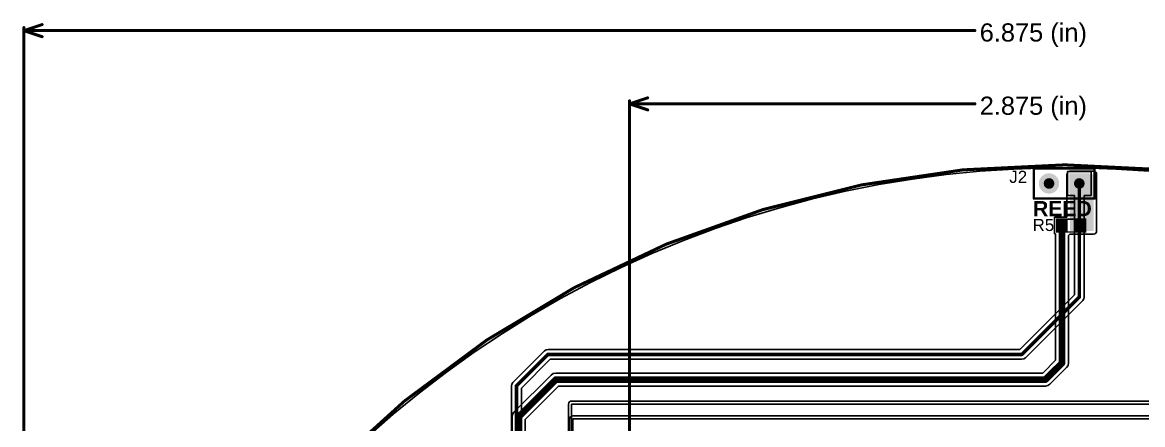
# Model space of a CAD drawing. Header units: inches. Extents: x -89 to 427, y -87 to 99.
# Drawn here: x -87.4 to 6.5, y 65.5 to 99.3 of the extents above; entities that cross this region are included whole.
import ezdxf

# ---------------------------------------------------------------- set-up
doc = ezdxf.new("R2010")
doc.units = ezdxf.units.IN
for name, color, linetype in [('Board_Outline', 56, 'Continuous'), ('Bottom Layer', 5, 'Continuous'), ('Bottom Solder', 6, 'Continuous'), ('Dimension', 6, 'Continuous'), ('Drill Drawing', 1, 'Continuous'), ('Multi-Layer', 9, 'Continuous'), ('Pad Holes', 156, 'Continuous'), ('Top Layer', 1, 'Continuous'), ('Top Overlay', 2, 'Continuous'), ('Top Paste', 8, 'Continuous'), ('Top Solder', 216, 'Continuous')]:
    doc.layers.add(name, color=color, linetype=linetype)
doc.styles.add('Arial', font='', dxfattribs={"height": 0.2})
doc.styles.add('Arial_Bold', font='', dxfattribs={"height": 0.2})
doc.styles.get('Arial').set_extended_font_data('Arial')
doc.styles.get('Arial_Bold').set_extended_font_data('Arial', bold=True)

msp = doc.modelspace()

# ---------------------------------------------------------------- hatches: boundary and pattern name
at = {"layer": 'Bottom Layer'}
h = msp.add_hatch(color=5, dxfattribs=at)
edge = h.paths.add_edge_path()
edge.add_arc((-1.321, 85.75), 0.75, 0, 360)
msp.add_hatch(color=5, dxfattribs=at).paths.add_polyline_path([(1.969, 85), (0.469, 85), (0.469, 86.5), (1.969, 86.5)])
at = {"layer": 'Bottom Solder'}
h = msp.add_hatch(color=6, dxfattribs=at)
edge = h.paths.add_edge_path()
edge.add_arc((-1.321, 85.75), 0.852, 0, 360)
msp.add_hatch(color=6, dxfattribs=at).paths.add_polyline_path([(2.071, 84.899), (0.368, 84.899), (0.368, 86.602), (2.071, 86.602)])
at = {"layer": 'Multi-Layer'}
h = msp.add_hatch(color=9, dxfattribs=at)
edge = h.paths.add_edge_path()
edge.add_arc((-1.321, 85.75), 0.75, 0, 360)
msp.add_hatch(color=9, dxfattribs=at).paths.add_polyline_path([(1.969, 85), (0.469, 85), (0.469, 86.5), (1.969, 86.5)])
at = {"layer": 'Pad Holes'}
h = msp.add_hatch(color=7, dxfattribs=at)
edge = h.paths.add_edge_path()
edge.add_arc((-1.321, 85.75), 0.45, 0, 360)
h = msp.add_hatch(color=7, dxfattribs=at)
edge = h.paths.add_edge_path()
edge.add_arc((1.219, 85.75), 0.45, 0, 360)
at = {"layer": 'Top Layer'}
h = msp.add_hatch(color=1, dxfattribs=at)
edge = h.paths.add_edge_path()
edge.add_arc((-1.321, 85.75), 0.75, 0, 360)
for points in [[(0.432, 81.763), (2.413, 81.763), (2.413, 86.512), (0.432, 86.512)], [(1.969, 85), (0.469, 85), (0.469, 86.5), (1.969, 86.5)], [(-0.61, 81.775), (-0.61, 82.664), (0.152, 82.664), (0.152, 81.775)], [(0.914, 81.775), (0.914, 82.664), (1.676, 82.664), (1.676, 81.775)]]:
    msp.add_hatch(color=1, dxfattribs=at).paths.add_polyline_path(points)
at = {"layer": 'Top Paste'}
for points in [[(-0.61, 81.775), (-0.61, 82.664), (0.152, 82.664), (0.152, 81.775)], [(0.914, 81.775), (0.914, 82.664), (1.676, 82.664), (1.676, 81.775)]]:
    msp.add_hatch(color=8, dxfattribs=at).paths.add_polyline_path(points)
at = {"layer": 'Top Solder'}
h = msp.add_hatch(color=216, dxfattribs=at)
edge = h.paths.add_edge_path()
edge.add_arc((-1.321, 85.75), 0.852, 0, 360)
for points in [[(2.071, 84.899), (0.368, 84.899), (0.368, 86.602), (2.071, 86.602)], [(-0.711, 81.674), (-0.711, 82.766), (0.254, 82.766), (0.254, 81.674)], [(0.813, 81.674), (0.813, 82.766), (1.778, 82.766), (1.778, 81.674)]]:
    msp.add_hatch(color=216, dxfattribs=at).paths.add_polyline_path(points)

# ---------------------------------------------------------------- linework, layer by layer
at = {"layer": 'Board_Outline'}
msp.add_lwpolyline([(87.312, 0, 0.254, 0.254, 1), (-87.312, 0, 0.254, 0.254, 1)], format="xyseb", close=True, dxfattribs=at)
at = {"layer": 'Bottom Layer'}
for p, q in [((-12.775, 86.123), (-9.95, 86.495)), ((-9.95, 86.495), (-7.115, 86.774)), ((-7.115, 86.774), (-4.272, 86.96)), ((-4.272, 86.96), (-1.425, 87.054)), ((-1.425, 87.054), (1.425, 87.054)), ((2.223, 86.754), (0.215, 86.754)), ((0.215, 86.754), (0.215, 84.746)), ((1.425, 87.054), (4.272, 86.96)), ((2.223, 84.746), (2.223, 86.754)), ((4.272, 86.96), (7.115, 86.774)), ((-18.381, 85.103), (-15.586, 85.659)), ((-15.586, 85.659), (-12.775, 86.123)), ((-21.155, 84.456), (-18.381, 85.103)), ((0.215, 84.746), (0.805, 84.746)), ((0.805, 84.746), (0.805, 76.397)), ((1.634, 76.225), (1.634, 84.746)), ((1.634, 84.746), (2.223, 84.746)), ((-26.634, 82.892), (-23.907, 83.719)), ((-23.907, 83.719), (-21.155, 84.456)), ((-29.331, 81.976), (-26.634, 82.892)), ((-31.998, 80.972), (-29.331, 81.976)), ((-34.63, 79.882), (-31.998, 80.972)), ((-37.225, 78.706), (-34.63, 79.882)), ((-39.78, 77.446), (-37.225, 78.706)), ((-42.293, 76.103), (-39.78, 77.446)), ((0.805, 76.397), (-3.766, 71.826)), ((1.602, 76.067), (1.634, 76.225)), ((-44.76, 74.678), (-42.293, 76.103)), ((-3.301, 71.119), (1.512, 75.932)), ((1.512, 75.932), (1.602, 76.067)), ((-47.18, 73.174), (-44.76, 74.678)), ((-49.549, 71.591), (-47.18, 73.174)), ((-51.865, 69.931), (-49.549, 71.591)), ((-43.638, 71.705), (-46.292, 69.051)), ((-43.504, 71.795), (-43.638, 71.705)), ((-43.345, 71.826), (-43.504, 71.795)), ((-3.766, 71.826), (-43.345, 71.826)), ((-45.585, 68.586), (-43.173, 70.998)), ((-43.173, 70.998), (-3.594, 70.998)), ((-3.594, 70.998), (-3.436, 71.029)), ((-3.436, 71.029), (-3.301, 71.119)), ((-54.125, 68.197), (-51.865, 69.931)), ((-46.382, 68.916), (-46.414, 68.758)), ((-46.414, 68.758), (-46.414, 0.883)), ((-46.292, 69.051), (-46.382, 68.916)), ((-56.327, 66.39), (-54.125, 68.197)), ((-45.585, 0.711), (-45.585, 68.586)), ((-41.616, 67.333), (-41.636, 67.234)), ((-41.636, 67.234), (-41.636, 60.731)), ((-41.56, 67.417), (-41.616, 67.333)), ((-41.476, 67.473), (-41.56, 67.417)), ((-41.377, 67.493), (-41.476, 67.473)), ((44.094, 67.493), (-41.377, 67.493)), ((-41.377, 60.731), (-41.377, 67.234)), ((-41.377, 67.234), (44.094, 67.234)), ((-58.469, 64.511), (-56.327, 66.39))]:
    msp.add_line(p, q, dxfattribs=at)
for points in [[(1.219, 76.225, 0.305, 0.305, 0), (1.219, 85.75, 0.305, 0.305, 0)], [(-3.594, 71.412, 0.305, 0.305, 0), (1.219, 76.225, 0.305, 0.305, 0)], [(-45.999, 68.758, 0.305, 0.305, 0), (-43.345, 71.412, 0.305, 0.305, 0)], [(-43.345, 71.412, 0.305, 0.305, 0), (-3.594, 71.412, 0.305, 0.305, 0)], [(-45.999, 0.711, 0.305, 0.305, 0), (-45.999, 68.758, 0.305, 0.305, 0)]]:
    msp.add_lwpolyline(points, format="xyseb", dxfattribs=at)
for points in [[(1.143, 85.75, 0.152, 0.152, 1), (1.295, 85.75, 0.152, 0.152, 1)], [(1.143, 76.225, 0.152, 0.152, 1), (1.295, 76.225, 0.152, 0.152, 1)], [(1.143, 76.225, 0.152, 0.152, 1), (1.295, 76.225, 0.152, 0.152, 1)], [(-43.421, 71.412, 0.152, 0.152, 1), (-43.269, 71.412, 0.152, 0.152, 1)], [(-43.421, 71.412, 0.152, 0.152, 1), (-43.269, 71.412, 0.152, 0.152, 1)], [(-3.67, 71.412, 0.152, 0.152, 1), (-3.518, 71.412, 0.152, 0.152, 1)], [(-3.67, 71.412, 0.152, 0.152, 1), (-3.518, 71.412, 0.152, 0.152, 1)], [(-46.076, 68.758, 0.152, 0.152, 1), (-45.923, 68.758, 0.152, 0.152, 1)], [(-46.076, 68.758, 0.152, 0.152, 1), (-45.923, 68.758, 0.152, 0.152, 1)]]:
    msp.add_lwpolyline(points, format="xyseb", close=True, dxfattribs=at)
at = {"layer": 'Dimension'}
for points in [[(-87.312, 98.577, 0.254, 0.254, 0), (-85.788, 99.085, 0.254, 0.254, 0)], [(-87.312, 0.381, 0.254, 0.254, 0), (-87.312, 98.831, 0.254, 0.254, 0)], [(-87.312, 98.577, 0.254, 0.254, 0), (-85.788, 98.069, 0.254, 0.254, 0)], [(-87.312, 98.577, 0.254, 0.254, 0), (-7.542, 98.577, 0.254, 0.254, 0)], [(-36.513, 92.431, 0.254, 0.254, 0), (-34.988, 92.939, 0.254, 0.254, 0)], [(-36.513, 0.381, 0.254, 0.254, 0), (-36.513, 92.685, 0.254, 0.254, 0)], [(-36.513, 92.431, 0.254, 0.254, 0), (-34.988, 91.923, 0.254, 0.254, 0)], [(-36.513, 92.431, 0.254, 0.254, 0), (-7.542, 92.431, 0.254, 0.254, 0)]]:
    msp.add_lwpolyline(points, format="xyseb", dxfattribs=at)
for points in [[(-87.376, 98.831, 0.127, 0.127, 1), (-87.249, 98.831, 0.127, 0.127, 1)], [(-87.376, 98.577, 0.127, 0.127, 1), (-87.249, 98.577, 0.127, 0.127, 1)], [(-87.376, 98.577, 0.127, 0.127, 1), (-87.249, 98.577, 0.127, 0.127, 1)], [(-87.376, 98.577, 0.127, 0.127, 1), (-87.249, 98.577, 0.127, 0.127, 1)], [(-85.852, 99.085, 0.127, 0.127, 1), (-85.725, 99.085, 0.127, 0.127, 1)], [(-7.605, 98.577, 0.127, 0.127, 1), (-7.478, 98.577, 0.127, 0.127, 1)], [(-85.852, 98.069, 0.127, 0.127, 1), (-85.725, 98.069, 0.127, 0.127, 1)], [(-35.052, 92.939, 0.127, 0.127, 1), (-34.925, 92.939, 0.127, 0.127, 1)], [(-36.576, 92.685, 0.127, 0.127, 1), (-36.449, 92.685, 0.127, 0.127, 1)], [(-36.576, 92.431, 0.127, 0.127, 1), (-36.449, 92.431, 0.127, 0.127, 1)], [(-36.576, 92.431, 0.127, 0.127, 1), (-36.449, 92.431, 0.127, 0.127, 1)], [(-36.576, 92.431, 0.127, 0.127, 1), (-36.449, 92.431, 0.127, 0.127, 1)], [(-7.605, 92.431, 0.127, 0.127, 1), (-7.478, 92.431, 0.127, 0.127, 1)], [(-35.052, 91.923, 0.127, 0.127, 1), (-34.925, 91.923, 0.127, 0.127, 1)]]:
    msp.add_lwpolyline(points, format="xyseb", close=True, dxfattribs=at)
at = {"layer": 'Drill Drawing'}
for points in [[(-1.575, 85.877, 0.0508, 0.0508, 0), (-1.448, 85.75, 0.0508, 0.0508, 0)], [(-1.575, 85.877, 0.0508, 0.0508, 0), (-1.448, 85.877, 0.0508, 0.0508, 0)], [(-1.575, 85.623, 0.0508, 0.0508, 0), (-1.448, 85.75, 0.0508, 0.0508, 0)], [(-1.575, 85.623, 0.0508, 0.0508, 0), (-1.448, 85.623, 0.0508, 0.0508, 0)], [(-1.448, 85.877, 0.0508, 0.0508, 0), (-1.321, 86.004, 0.0508, 0.0508, 0)], [(-1.448, 85.623, 0.0508, 0.0508, 0), (-1.321, 85.496, 0.0508, 0.0508, 0)], [(-1.321, 86.004, 0.0508, 0.0508, 0), (-1.194, 85.877, 0.0508, 0.0508, 0)], [(-1.321, 85.496, 0.0508, 0.0508, 0), (-1.194, 85.623, 0.0508, 0.0508, 0)], [(-1.194, 85.877, 0.0508, 0.0508, 0), (-1.067, 85.877, 0.0508, 0.0508, 0)], [(-1.194, 85.75, 0.0508, 0.0508, 0), (-1.067, 85.877, 0.0508, 0.0508, 0)], [(-1.194, 85.75, 0.0508, 0.0508, 0), (-1.067, 85.623, 0.0508, 0.0508, 0)], [(-1.194, 85.623, 0.0508, 0.0508, 0), (-1.067, 85.623, 0.0508, 0.0508, 0)], [(0.965, 85.877, 0.0508, 0.0508, 0), (1.092, 85.75, 0.0508, 0.0508, 0)], [(0.965, 85.877, 0.0508, 0.0508, 0), (1.092, 85.877, 0.0508, 0.0508, 0)], [(0.965, 85.623, 0.0508, 0.0508, 0), (1.092, 85.75, 0.0508, 0.0508, 0)], [(0.965, 85.623, 0.0508, 0.0508, 0), (1.092, 85.623, 0.0508, 0.0508, 0)], [(1.092, 85.877, 0.0508, 0.0508, 0), (1.219, 86.004, 0.0508, 0.0508, 0)], [(1.092, 85.623, 0.0508, 0.0508, 0), (1.219, 85.496, 0.0508, 0.0508, 0)], [(1.219, 86.004, 0.0508, 0.0508, 0), (1.346, 85.877, 0.0508, 0.0508, 0)], [(1.219, 85.496, 0.0508, 0.0508, 0), (1.346, 85.623, 0.0508, 0.0508, 0)], [(1.346, 85.877, 0.0508, 0.0508, 0), (1.473, 85.877, 0.0508, 0.0508, 0)], [(1.346, 85.75, 0.0508, 0.0508, 0), (1.473, 85.877, 0.0508, 0.0508, 0)], [(1.346, 85.75, 0.0508, 0.0508, 0), (1.473, 85.623, 0.0508, 0.0508, 0)], [(1.346, 85.623, 0.0508, 0.0508, 0), (1.473, 85.623, 0.0508, 0.0508, 0)]]:
    msp.add_lwpolyline(points, format="xyseb", dxfattribs=at)
for points in [[(-1.587, 85.877, 0.0254, 0.0254, 1), (-1.562, 85.877, 0.0254, 0.0254, 1)], [(-1.587, 85.877, 0.0254, 0.0254, 1), (-1.562, 85.877, 0.0254, 0.0254, 1)], [(-1.587, 85.623, 0.0254, 0.0254, 1), (-1.562, 85.623, 0.0254, 0.0254, 1)], [(-1.587, 85.623, 0.0254, 0.0254, 1), (-1.562, 85.623, 0.0254, 0.0254, 1)], [(-1.46, 85.877, 0.0254, 0.0254, 1), (-1.435, 85.877, 0.0254, 0.0254, 1)], [(-1.46, 85.877, 0.0254, 0.0254, 1), (-1.435, 85.877, 0.0254, 0.0254, 1)], [(-1.46, 85.75, 0.0254, 0.0254, 1), (-1.435, 85.75, 0.0254, 0.0254, 1)], [(-1.46, 85.75, 0.0254, 0.0254, 1), (-1.435, 85.75, 0.0254, 0.0254, 1)], [(-1.46, 85.623, 0.0254, 0.0254, 1), (-1.435, 85.623, 0.0254, 0.0254, 1)], [(-1.46, 85.623, 0.0254, 0.0254, 1), (-1.435, 85.623, 0.0254, 0.0254, 1)], [(-1.333, 86.004, 0.0254, 0.0254, 1), (-1.308, 86.004, 0.0254, 0.0254, 1)], [(-1.333, 86.004, 0.0254, 0.0254, 1), (-1.308, 86.004, 0.0254, 0.0254, 1)], [(-1.333, 85.496, 0.0254, 0.0254, 1), (-1.308, 85.496, 0.0254, 0.0254, 1)], [(-1.333, 85.496, 0.0254, 0.0254, 1), (-1.308, 85.496, 0.0254, 0.0254, 1)], [(-1.206, 85.877, 0.0254, 0.0254, 1), (-1.181, 85.877, 0.0254, 0.0254, 1)], [(-1.206, 85.877, 0.0254, 0.0254, 1), (-1.181, 85.877, 0.0254, 0.0254, 1)], [(-1.206, 85.75, 0.0254, 0.0254, 1), (-1.181, 85.75, 0.0254, 0.0254, 1)], [(-1.206, 85.75, 0.0254, 0.0254, 1), (-1.181, 85.75, 0.0254, 0.0254, 1)], [(-1.206, 85.623, 0.0254, 0.0254, 1), (-1.181, 85.623, 0.0254, 0.0254, 1)], [(-1.206, 85.623, 0.0254, 0.0254, 1), (-1.181, 85.623, 0.0254, 0.0254, 1)], [(-1.079, 85.877, 0.0254, 0.0254, 1), (-1.054, 85.877, 0.0254, 0.0254, 1)], [(-1.079, 85.877, 0.0254, 0.0254, 1), (-1.054, 85.877, 0.0254, 0.0254, 1)], [(-1.079, 85.623, 0.0254, 0.0254, 1), (-1.054, 85.623, 0.0254, 0.0254, 1)], [(-1.079, 85.623, 0.0254, 0.0254, 1), (-1.054, 85.623, 0.0254, 0.0254, 1)], [(0.952, 85.877, 0.0254, 0.0254, 1), (0.978, 85.877, 0.0254, 0.0254, 1)], [(0.952, 85.877, 0.0254, 0.0254, 1), (0.978, 85.877, 0.0254, 0.0254, 1)], [(0.952, 85.623, 0.0254, 0.0254, 1), (0.978, 85.623, 0.0254, 0.0254, 1)], [(0.952, 85.623, 0.0254, 0.0254, 1), (0.978, 85.623, 0.0254, 0.0254, 1)], [(1.079, 85.877, 0.0254, 0.0254, 1), (1.105, 85.877, 0.0254, 0.0254, 1)], [(1.079, 85.877, 0.0254, 0.0254, 1), (1.105, 85.877, 0.0254, 0.0254, 1)], [(1.079, 85.75, 0.0254, 0.0254, 1), (1.105, 85.75, 0.0254, 0.0254, 1)], [(1.079, 85.75, 0.0254, 0.0254, 1), (1.105, 85.75, 0.0254, 0.0254, 1)], [(1.079, 85.623, 0.0254, 0.0254, 1), (1.105, 85.623, 0.0254, 0.0254, 1)], [(1.079, 85.623, 0.0254, 0.0254, 1), (1.105, 85.623, 0.0254, 0.0254, 1)], [(1.206, 86.004, 0.0254, 0.0254, 1), (1.232, 86.004, 0.0254, 0.0254, 1)], [(1.206, 86.004, 0.0254, 0.0254, 1), (1.232, 86.004, 0.0254, 0.0254, 1)], [(1.206, 85.496, 0.0254, 0.0254, 1), (1.232, 85.496, 0.0254, 0.0254, 1)], [(1.206, 85.496, 0.0254, 0.0254, 1), (1.232, 85.496, 0.0254, 0.0254, 1)], [(1.333, 85.877, 0.0254, 0.0254, 1), (1.359, 85.877, 0.0254, 0.0254, 1)], [(1.333, 85.877, 0.0254, 0.0254, 1), (1.359, 85.877, 0.0254, 0.0254, 1)], [(1.333, 85.75, 0.0254, 0.0254, 1), (1.359, 85.75, 0.0254, 0.0254, 1)], [(1.333, 85.75, 0.0254, 0.0254, 1), (1.359, 85.75, 0.0254, 0.0254, 1)], [(1.333, 85.623, 0.0254, 0.0254, 1), (1.359, 85.623, 0.0254, 0.0254, 1)], [(1.333, 85.623, 0.0254, 0.0254, 1), (1.359, 85.623, 0.0254, 0.0254, 1)], [(1.46, 85.877, 0.0254, 0.0254, 1), (1.486, 85.877, 0.0254, 0.0254, 1)], [(1.46, 85.877, 0.0254, 0.0254, 1), (1.486, 85.877, 0.0254, 0.0254, 1)], [(1.46, 85.623, 0.0254, 0.0254, 1), (1.486, 85.623, 0.0254, 0.0254, 1)], [(1.46, 85.623, 0.0254, 0.0254, 1), (1.486, 85.623, 0.0254, 0.0254, 1)]]:
    msp.add_lwpolyline(points, format="xyseb", close=True, dxfattribs=at)
at = {"layer": 'Top Layer'}
for p, q in [((-12.775, 86.123), (-9.95, 86.495)), ((-9.95, 86.495), (-7.115, 86.774)), ((-7.115, 86.774), (-4.272, 86.96)), ((-4.272, 86.96), (-1.425, 87.054)), ((-1.425, 87.054), (1.425, 87.054)), ((0.193, 86.612), (0.173, 86.512)), ((0.173, 86.512), (0.173, 82.918)), ((0.215, 86.645), (0.193, 86.612)), ((0.346, 86.754), (0.215, 86.754)), ((0.215, 86.754), (0.215, 86.645)), ((0.432, 86.771), (0.346, 86.754)), ((2.413, 86.771), (0.432, 86.771)), ((1.425, 87.054), (4.272, 86.96)), ((2.512, 86.752), (2.413, 86.771)), ((2.596, 86.696), (2.512, 86.752)), ((2.652, 86.612), (2.596, 86.696)), ((2.672, 86.512), (2.652, 86.612)), ((2.672, 81.763), (2.672, 86.512)), ((4.272, 86.96), (7.115, 86.774)), ((-18.381, 85.103), (-15.586, 85.659)), ((-15.586, 85.659), (-12.775, 86.123)), ((-21.155, 84.456), (-18.381, 85.103)), ((-26.634, 82.892), (-23.907, 83.719)), ((-23.907, 83.719), (-21.155, 84.456)), ((-29.331, 81.976), (-26.634, 82.892)), ((0.173, 82.918), (-0.864, 82.918)), ((-0.864, 82.918), (-0.864, 81.521)), ((-31.998, 80.972), (-29.331, 81.976)), ((2.652, 81.663), (2.672, 81.763)), ((-34.63, 79.882), (-31.998, 80.972)), ((-0.864, 81.521), (-0.772, 81.521)), ((-0.772, 81.521), (-0.772, 70.913)), ((0.315, 81.399), (0.432, 81.504)), ((0.315, 70.688), (0.315, 81.399)), ((0.432, 81.504), (2.413, 81.504)), ((2.413, 81.504), (2.512, 81.523)), ((2.512, 81.523), (2.596, 81.579)), ((2.596, 81.579), (2.652, 81.663)), ((-37.225, 78.706), (-34.63, 79.882)), ((-39.78, 77.446), (-37.225, 78.706)), ((-42.293, 76.103), (-39.78, 77.446)), ((-44.76, 74.678), (-42.293, 76.103)), ((-47.18, 73.174), (-44.76, 74.678)), ((-49.549, 71.591), (-47.18, 73.174)), ((-51.865, 69.931), (-49.549, 71.591)), ((-0.772, 70.913), (-1.851, 69.835)), ((0.156, 70.304), (0.274, 70.48)), ((0.274, 70.48), (0.315, 70.688)), ((-54.125, 68.197), (-51.865, 69.931)), ((-43.082, 69.676), (-46.206, 66.552)), ((-42.906, 69.794), (-43.082, 69.676)), ((-42.697, 69.835), (-42.906, 69.794)), ((-1.851, 69.835), (-42.697, 69.835)), ((-1.241, 68.907), (0.156, 70.304)), ((-45.278, 65.942), (-42.472, 68.747)), ((-42.472, 68.747), (-1.626, 68.747)), ((-1.626, 68.747), (-1.417, 68.789)), ((-1.417, 68.789), (-1.241, 68.907)), ((-56.327, 66.39), (-54.125, 68.197)), ((-58.469, 64.511), (-56.327, 66.39)), ((-46.324, 66.375), (-46.365, 66.167)), ((-46.365, 66.167), (-46.365, 12.29)), ((-46.206, 66.552), (-46.324, 66.375)), ((-45.278, 12.065), (-45.278, 65.942)), ((-41.514, 66.088), (-41.534, 65.989)), ((-41.534, 65.989), (-41.534, 48.793)), ((-41.458, 66.172), (-41.514, 66.088)), ((-41.374, 66.228), (-41.458, 66.172)), ((-41.275, 66.248), (-41.374, 66.228)), ((43.383, 66.248), (-41.275, 66.248)), ((-41.275, 48.793), (-41.275, 65.989)), ((-41.275, 65.989), (43.383, 65.989))]:
    msp.add_line(p, q, dxfattribs=at)
for points in [[(-0.229, 70.688, 0.559, 0.559, 0), (-0.229, 82.22, 0.559, 0.559, 0)], [(-1.626, 69.291, 0.559, 0.559, 0), (-0.229, 70.688, 0.559, 0.559, 0)], [(-45.822, 66.167, 0.559, 0.559, 0), (-42.697, 69.291, 0.559, 0.559, 0)], [(-42.697, 69.291, 0.559, 0.559, 0), (-1.626, 69.291, 0.559, 0.559, 0)], [(-45.822, 12.065, 0.559, 0.559, 0), (-45.822, 66.167, 0.559, 0.559, 0)]]:
    msp.add_lwpolyline(points, format="xyseb", dxfattribs=at)
for points in [[(-0.368, 82.22, 0.279, 0.279, 1), (-0.089, 82.22, 0.279, 0.279, 1)], [(-0.368, 70.688, 0.279, 0.279, 1), (-0.089, 70.688, 0.279, 0.279, 1)], [(-0.368, 70.688, 0.279, 0.279, 1), (-0.089, 70.688, 0.279, 0.279, 1)], [(-42.837, 69.291, 0.279, 0.279, 1), (-42.558, 69.291, 0.279, 0.279, 1)], [(-42.837, 69.291, 0.279, 0.279, 1), (-42.558, 69.291, 0.279, 0.279, 1)], [(-1.765, 69.291, 0.279, 0.279, 1), (-1.486, 69.291, 0.279, 0.279, 1)], [(-1.765, 69.291, 0.279, 0.279, 1), (-1.486, 69.291, 0.279, 0.279, 1)], [(-45.961, 66.167, 0.279, 0.279, 1), (-45.682, 66.167, 0.279, 0.279, 1)], [(-45.961, 66.167, 0.279, 0.279, 1), (-45.682, 66.167, 0.279, 0.279, 1)]]:
    msp.add_lwpolyline(points, format="xyseb", close=True, dxfattribs=at)
at = {"layer": 'Top Overlay'}
for points in [[(-2.591, 84.48, 0.2, 0.2, 0), (-2.591, 87.02, 0.2, 0.2, 0)], [(-2.591, 87.02, 0.2, 0.2, 0), (2.489, 87.02, 0.2, 0.2, 0)], [(2.489, 84.48, 0.2, 0.2, 0), (2.489, 87.02, 0.2, 0.2, 0)], [(-2.591, 84.48, 0.2, 0.2, 0), (2.489, 84.48, 0.2, 0.2, 0)], [(-0.686, 82.753, 0.127, 0.127, 0), (1.753, 82.753, 0.127, 0.127, 0)], [(-0.686, 81.686, 0.127, 0.127, 0), (-0.686, 82.753, 0.127, 0.127, 0)], [(1.753, 81.686, 0.127, 0.127, 0), (1.753, 82.753, 0.127, 0.127, 0)], [(-0.686, 81.686, 0.127, 0.127, 0), (1.753, 81.686, 0.127, 0.127, 0)]]:
    msp.add_lwpolyline(points, format="xyseb", dxfattribs=at)
for points in [[(-2.641, 87.02, 0.1, 0.1, 1), (-2.541, 87.02, 0.1, 0.1, 1)], [(-2.641, 87.02, 0.1, 0.1, 1), (-2.541, 87.02, 0.1, 0.1, 1)], [(2.439, 87.02, 0.1, 0.1, 1), (2.539, 87.02, 0.1, 0.1, 1)], [(2.439, 87.02, 0.1, 0.1, 1), (2.539, 87.02, 0.1, 0.1, 1)], [(-2.641, 84.48, 0.1, 0.1, 1), (-2.541, 84.48, 0.1, 0.1, 1)], [(-2.641, 84.48, 0.1, 0.1, 1), (-2.541, 84.48, 0.1, 0.1, 1)], [(2.439, 84.48, 0.1, 0.1, 1), (2.539, 84.48, 0.1, 0.1, 1)], [(2.439, 84.48, 0.1, 0.1, 1), (2.539, 84.48, 0.1, 0.1, 1)], [(-0.718, 82.753, 0.0635, 0.0635, 1), (-0.654, 82.753, 0.0635, 0.0635, 1)], [(-0.718, 82.753, 0.0635, 0.0635, 1), (-0.654, 82.753, 0.0635, 0.0635, 1)], [(1.721, 82.753, 0.0635, 0.0635, 1), (1.784, 82.753, 0.0635, 0.0635, 1)], [(1.721, 82.753, 0.0635, 0.0635, 1), (1.784, 82.753, 0.0635, 0.0635, 1)], [(-0.718, 81.686, 0.0635, 0.0635, 1), (-0.654, 81.686, 0.0635, 0.0635, 1)], [(-0.718, 81.686, 0.0635, 0.0635, 1), (-0.654, 81.686, 0.0635, 0.0635, 1)], [(1.721, 81.686, 0.0635, 0.0635, 1), (1.784, 81.686, 0.0635, 0.0635, 1)], [(1.721, 81.686, 0.0635, 0.0635, 1), (1.784, 81.686, 0.0635, 0.0635, 1)]]:
    msp.add_lwpolyline(points, format="xyseb", close=True, dxfattribs=at)

# ---------------------------------------------------------------- texts
at = {"layer": 'Dimension', "style": 'Arial'}
for s, p in [('6.875 (in)', (-7.135, 97.663)), ('2.875 (in)', (-7.135, 91.516))]:
    msp.add_text(s, height=1.524, dxfattribs=at).set_placement(p)
at = {"layer": 'Top Overlay', "style": 'Arial'}
for s, p in [('J2', (-4.656, 85.801)), ('R5', (-2.701, 81.763))]:
    msp.add_text(s, height=1.016, dxfattribs=at).set_placement(p)
at = {"layer": 'Top Overlay', "style": 'Arial_Bold'}
msp.add_text('REED', height=1.27, rotation=360, dxfattribs=at).set_placement((-2.665, 83.007))

doc.saveas('drawing.dxf')
